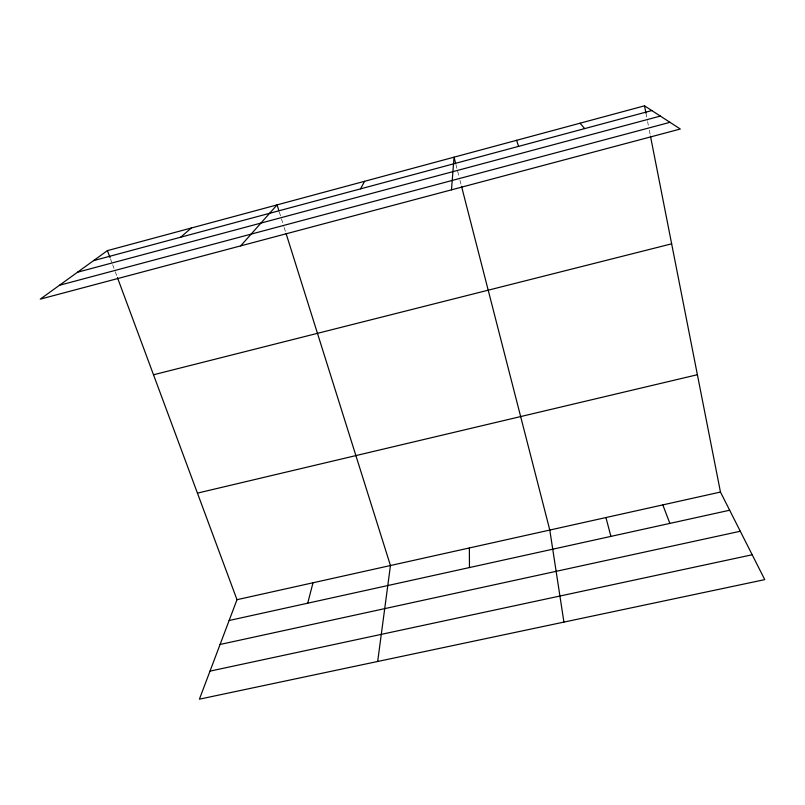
<?xml version="1.0" encoding="UTF-8"?>
<svg xmlns="http://www.w3.org/2000/svg" width="805" height="805" viewBox="0 0 805 805"><rect width="100%" height="100%" fill="white"/><g stroke="black" fill="none" stroke-linecap="round" stroke-linejoin="round"><path stroke-width="0.6" stroke-dasharray="4.03 3.02" d="M110.466 258.828L112.207 263.517M112.64 264.684L114.813 270.55M115.246 271.718L116.987 276.407M279.325 212.027L283.813 226.326M284.185 227.513L285.684 232.283M455.902 164.451L459.635 178.992M459.947 180.199L461.195 185.049M645.942 113.113L647.371 120.398M647.612 121.615L648.327 125.258M649.283 130.118L650.239 134.968"/><path stroke-width="1.21" d="M451.484 189.849L454.04 157.176L455.59 163.234M377.676 661.479L390.455 565.533L286.067 233.47M307.701 603.197L313.014 582.77M117.429 277.584L236.992 599.695L199.409 699.173L764.75 579.63L720.465 492.056L650.48 136.186M360.539 188.853L364.615 181.286M240.705 245.867L277.071 204.883L278.943 210.84M180.652 237.213L191.359 227.996M107.417 250.627L40.25 299.148L680.316 129.021L644.513 105.827L107.417 250.627L110.033 257.66M93.591 260.619L651.809 110.557M77.522 272.221L660.331 116.081M59.459 285.272L669.981 122.33M153.503 374.778L671.652 243.824M197.436 493.123L697.392 374.717M236.992 599.695L720.465 492.056M229.133 620.504L729.662 510.229M220.077 644.463L740.288 531.25M210.004 671.129L752.182 554.766M580.063 123.195L584.682 128.599M662.817 504.886L669.871 523.401M516.579 140.312L518.591 146.369M605.934 517.555L610.904 536.392M461.507 186.257L549.795 530.052L563.923 622.094M644.513 105.827L645.942 113.113M469.375 547.963L469.456 567.555"/></g></svg>
